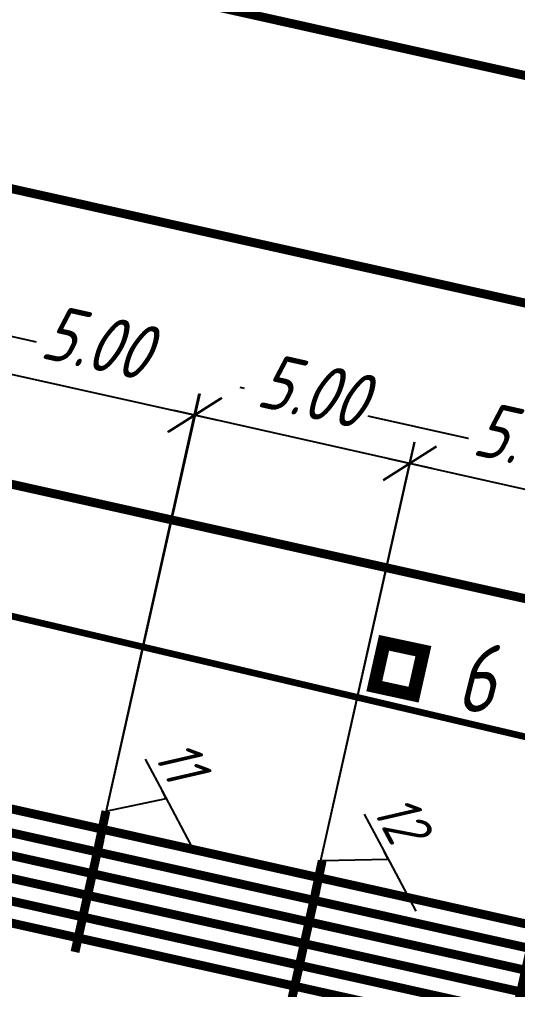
# Model space of a CAD drawing. Extents: x 5370511 to 5386565, y 1010429 to 1053793.
# Drawn here: x 5379821.25 to 5379832.48, y 1039480.96 to 1039502.82 of the extents above; entities that cross this region are included whole.
import ezdxf
from ezdxf import colors
from ezdxf.entities.mleader import LeaderData, LeaderLine
from ezdxf.math import Vec2, Vec3

# ---------------------------------------------------------------- set-up
doc = ezdxf.new("R2010")
doc.units = 0
doc.header["$PDMODE"] = 32
doc.header["$PDSIZE"] = 0.3
doc.linetypes.add('DASHDOTX2', pattern=[50.8, 25.4, -12.7, 0, -12.7])
doc.layers.get('0').update_dxf_attribs({"linetype": 'CONTINUOUS'})
doc.layers.get('DEFPOINTS').update_dxf_attribs({"linetype": 'CONTINUOUS'})
for name, color, linetype in [('_0', 7, 'CONTINUOUS'), ('V_КП_куст_RED-CNT-MAJ', 7, 'CONTINUOUS'), ('ГП_обвалование', 7, 'CONTINUOUS'), ('ГП_опоры_схем', 7, 'CONTINUOUS'), ('ГП_Ось_проезда', 1, 'DASHDOTX2'), ('ГП_проезд', 114, 'CONTINUOUS'), ('ГП_сооружения', 7, 'CONTINUOUS')]:
    doc.layers.add(name, color=color, linetype=linetype)
doc.layers.add('ГП_экспл', color=170, linetype='CONTINUOUS', lineweight=25)
doc.layers.add('ТХ_трубопроводы_дренаж', color=250, linetype='CONTINUOUS', lineweight=35)
doc.styles.add('ГОСТ', font='gost_ful.shx', dxfattribs={"oblique": 15})
doc.styles.add('ГОСТ_НИПИ', font='gost_nipi.shx', dxfattribs={"oblique": 15})
doc.dimstyles.new('Модель М1000-Генплан', dxfattribs={"dimtxt": 1.25, "dimasz": 1, "dimexe": 0.5, "dimexo": 0, "dimgap": 0.5, "dimtad": 1, "dimzin": 0, "dimdsep": 46, "dimtxsty": 'ГОСТ', "dimblk": 'OBLIQUE', "dimcen": 0.09, "dimdle": 0.5, "dimaunit": 1, "dimadec": 0, "dimazin": 0, "dimtfac": 1, "dimtofl": 0, "dimtmove": 1, "dimatfit": 3, "dimldrblk": 'NONE', "dimfxl": 0.18, "dimtfill": 1, "dimtolj": 1, "dimtzin": 0, "dimarcsym": 0})

# ---------------------------------------------------------------- blocks, each defined once
blk = doc.blocks.new('77')
at = {"layer": 'ГП_опоры_схем', "color": 253, "const_width": 0.2}
for points in [[(-30.3053783820942, -27.59619983565062), (25.1851463727653, 37.10345481242985), (31.50255876360461, 31.68524152133614)], [(6.290949995163828, 13.10278206318617), (4.330163406440988, 14.78430536203086)], [(6.237508969381452, 13.14875540696084), (4.3836704287678, 14.73840919230133)], [(6.237508969381452, 13.14875540696084), (4.3836704287678, 14.73840919230133)], [(3.075360427377746, 9.27317975461483), (1.114573838654906, 10.9547030525282)], [(-0.2001553594600409, 5.495602492243052), (-2.160941948182881, 7.177125790156424)]]:
    blk.add_lwpolyline(points, dxfattribs=at)
at = {"layer": 'ГП_опоры_схем', "color": 1, "const_width": 0.2}
for points in [[(0.6034203828312457, 11.37982316873968), (1.199880118248984, 10.87899578455836)], [(-2.672095404006541, 7.602245906367898), (-2.075635668355972, 7.1014185231179)]]:
    blk.add_lwpolyline(points, dxfattribs=at)
at = {"layer": 'ГП_сооружения', "lineweight": 30, "const_width": 0.2999999999999998}
blk.add_lwpolyline([(-3.073086431715637, 14.91812617704272), (-2.490290735382587, 15.61164235696197), (-1.72912528552115, 14.95570486504585), (-2.314697107765824, 14.26457877084613)], close=True, dxfattribs=at)
at = {"layer": 'ТХ_трубопроводы_дренаж', "color": 84, "ltscale": 5, "const_width": 0.2000000000000001}
blk.add_lwpolyline([(-23.32947281375527, -17.09355361573398), (53.35986332106404, 72.22959899157286)], dxfattribs=at)
at = {"layer": 'ТХ_трубопроводы_дренаж', "color": 253, "ltscale": 5, "const_width": 0.2000000000000001}
for points in [[(-31.15869610849768, -27.05505161453038), (43.95464348280802, 60.52399278059602), (51.02646204875782, 54.45875293575227)], [(-30.68319801660255, -27.26870585139841), (34.55475944885984, 48.79605180770159), (41.26497985702008, 43.07377681974322)], [(-29.92755872779526, -27.92369383666664), (15.78473531990312, 25.37494861055166), (21.7260241121985, 20.30896281450987)], [(-29.64150296361186, -28.33215458225459), (6.385679464787245, 13.67404866218567), (11.97642255597748, 8.909754571504891)]]:
    blk.add_lwpolyline(points, dxfattribs=at)
blk = doc.blocks.new('_None')
blk = doc.blocks.new('_Oblique')
at = {"color": 0, "linetype": 'ByBlock', "lineweight": -2}
blk.add_line((-0.5, -0.5), (0.5, 0.5), dxfattribs=at)
blk = doc.blocks.new('*D336')
at = {"layer": '_0', "color": 0, "lineweight": -2, "transparency": 16777216}
for p, q in [((5379818.24478888, 1039485.642767949), (5379820.43613518, 1039495.476692927)), ((5379819.839354738, 1039495.09741321), (5379825.688030555, 1039493.794121376)), ((5379823.117404537, 1039484.556976842), (5379825.308750838, 1039494.390901819))]:
    blk.add_line(p, q, dxfattribs=at)
at = {"layer": 'DEFPOINTS', "color": 0, "lineweight": 15, "transparency": 16777216}
for p in [(5379825.200000474, 1039493.902871737), (5379818.244788879, 1039485.642767948), (5379823.117404537, 1039484.55697684)]:
    blk.add_point(p, dxfattribs=at)
at = {"layer": '_0', "color": 0, "lineweight": -2, "transparency": 16777216}
for p, rotation in [((5379820.327384817, 1039494.988662847), 167.437719130794), ((5379825.200000475, 1039493.902871739), 347.437719130794)]:
    blk.add_blockref('_Oblique', p, dxfattribs=dict(at, rotation=rotation))
at = {"layer": '_0', "color": 0, "lineweight": 15, "transparency": 16777216, "insert": (5379822.999839869, 1039495.54852856), "char_height": 1.25, "attachment_point": 5, "rotation": 347.437719130794, "style": 'ГОСТ', "bg_fill": 3, "box_fill_scale": 1.1, "bg_fill_color": 256, "bg_fill_true_color": 13158600, "bg_fill_transparency": 0}
blk.add_mtext('\\A1;5.00', dxfattribs=at)
blk = doc.blocks.new('*D337')
at = {"layer": '_0', "color": 0, "lineweight": -2, "transparency": 16777216}
for p, q in [((5379823.118312117, 1039484.561011356), (5379825.329485125, 1039494.390476072)), ((5379824.731940863, 1039494.012400874), (5379830.547097054, 1039492.70426083)), ((5379827.957848849, 1039483.472340375), (5379830.169021857, 1039493.301805092))]:
    blk.add_line(p, q, dxfattribs=at)
at = {"layer": 'DEFPOINTS', "color": 0, "lineweight": 15, "transparency": 16777216}
for p in [(5379830.059287325, 1039492.813995361), (5379823.118312118, 1039484.561011355), (5379827.95784885, 1039483.472340375)]:
    blk.add_point(p, dxfattribs=at)
at = {"layer": '_0', "color": 0, "lineweight": -2, "transparency": 16777216}
for p, rotation in [((5379825.219750592, 1039493.902666342), 167.3221495438004), ((5379830.059287325, 1039492.813995362), 347.3221495438005)]:
    blk.add_blockref('_Oblique', p, dxfattribs=dict(at, rotation=rotation))
at = {"layer": '_0', "color": 0, "lineweight": 15, "transparency": 16777216, "insert": (5379827.871146018, 1039494.456951961), "char_height": 1.25, "attachment_point": 5, "rotation": 347.32214954380044, "style": 'ГОСТ', "bg_fill": 3, "box_fill_scale": 1.1, "bg_fill_color": 256, "bg_fill_true_color": 13158600, "bg_fill_transparency": 0}
blk.add_mtext('\\A1;5.00', dxfattribs=at)
blk = doc.blocks.new('*D338')
at = {"layer": '_0', "color": 0, "lineweight": -2, "transparency": 16777216}
for p, q in [((5379827.957848848, 1039483.472340375), (5379830.16084699, 1039493.303630445)), ((5379829.563617256, 1039492.925058595), (5379835.454403387, 1039491.605049644)), ((5379832.872833395, 1039482.370989306), (5379835.075831537, 1039492.202279377))]:
    blk.add_line(p, q, dxfattribs=at)
at = {"layer": 'DEFPOINTS', "color": 0, "lineweight": 15, "transparency": 16777216}
for p in [(5379834.966502596, 1039491.714378584), (5379827.957848848, 1039483.472340373), (5379832.872833395, 1039482.370989305)]:
    blk.add_point(p, dxfattribs=at)
at = {"layer": '_0', "color": 0, "lineweight": -2, "transparency": 16777216}
for p, rotation in [((5379830.051518048, 1039492.815729654), 167.3697837585457), ((5379834.966502596, 1039491.714378585), 347.3697837585457)]:
    blk.add_blockref('_Oblique', p, dxfattribs=dict(at, rotation=rotation))
at = {"layer": '_0', "color": 0, "lineweight": 15, "transparency": 16777216, "insert": (5379832.739325209, 1039493.366076039), "char_height": 1.25, "attachment_point": 5, "rotation": 347.3697837585456, "style": 'ГОСТ', "bg_fill": 3, "box_fill_scale": 1.1, "bg_fill_color": 256, "bg_fill_true_color": 13158600, "bg_fill_transparency": 0}
blk.add_mtext('\\A1;5.00', dxfattribs=at)

msp = doc.modelspace()

# ---------------------------------------------------------------- linework, layer by layer
at = {"layer": 'V_КП_куст_RED-CNT-MAJ', "color": 40, "lineweight": 15, "const_width": 0.15, "elevation": 49}
msp.add_lwpolyline([(5379930.151836905, 1039469.764819965), (5379922.87442618, 1039468.394587084), (5379916.289906364, 1039467.153352813), (5379903.836373996, 1039469.926721312), (5379777.427464971, 1039499.632688846), (5379767.544226262, 1039502.108078629), (5379765.834590768, 1039503.189634673), (5379759.732622855, 1039504.984376181)], dxfattribs=at)
at = {"layer": 'ГП_обвалование', "color": 253, "const_width": 0.2}
msp.add_lwpolyline([(5379765.866598794, 1039516.426972009), (5379928.873449543, 1039480.125742805), (5379914.396435665, 1039415.118235016), (5379761.150394974, 1039449.24575556), (5379763.541493362, 1039459.982731321), (5379753.780683305, 1039462.15643998)], close=True, dxfattribs=at)
at = {"layer": 'ГП_Ось_проезда', "color": 253, "ltscale": 0.2}
msp.add_lwpolyline([(5379760.557248451, 1039470.73379925), (5379768.708722563, 1039507.337125192), (5379921.954656829, 1039473.209663687), (5379913.803182715, 1039436.606337748)], close=True, dxfattribs=at)
at = {"layer": 'ГП_проезд', "color": 253, "const_width": 0.2}
msp.add_lwpolyline([(5379765.583250069, 1039462.187596411), (5379755.813104722, 1039464.363500284), (5379766.242900648, 1039511.215898094), (5379925.833405472, 1039475.675487734), (5379916.26900918, 1039432.727585297), (5379900.538387608, 1039436.23071831, 0.4134332961941753), (5379893.381115825, 1039431.694023446), (5379893.143758839, 1039430.63449859), (5379886.799182341, 1039432.04742077), (5379887.029505293, 1039433.07575203, 0.4149942592872639), (5379882.480705225, 1039440.252121466), (5379835.156030585, 1039450.791214575, 0.4142135623195276), (5379827.995262576, 1039446.238918283), (5379827.770474794, 1039445.229532689), (5379821.44470617, 1039446.638266399, 0.3099728372466951), (5379817.347134067, 1039450.659868116), (5379765.583250069, 1039462.187596411)], format="xyb", dxfattribs=at)
msp.add_lwpolyline([(5379765.740234216, 1039479.056161118), (5379769.870314433, 1039497.601846263, -0.4142134793430193), (5379777.031080781, 1039502.154142926), (5379912.219373109, 1039472.048070196, -0.4142136454082741), (5379916.771671062, 1039464.887301819), (5379912.641590845, 1039446.341616675, -0.4142134793289701), (5379905.480824498, 1039441.789320014), (5379770.292532169, 1039471.895392741, -0.4142136454057272)], format="xyb", close=True, dxfattribs=at)

# ---------------------------------------------------------------- block references
at = {"layer": '_0', "lineweight": 15, "rotation": 298.0491553101125}
msp.add_blockref('77', (5379817.751633399, 1039479.044894789), dxfattribs=at)

# ---------------------------------------------------------------- texts
at = {"layer": 'ГП_экспл', "color": 0, "style": 'ГОСТ', "oblique": 15}
msp.add_text('6', height=1.5, rotation=0.8953654390329426, dxfattribs=at).set_placement((5379831.090240856, 1039487.208457823, -1.801899746256552e-05))

# ---------------------------------------------------------------- leaders
at = {"layer": '_0', "color": 4, "lineweight": 15}
ml = msp.add_multileader_mtext('Standard', dxfattribs=at)
ml.set_content('\\L{\\L11}', color=4, style='ГОСТ_НИПИ')
ml.set_leader_properties()
ml.set_arrow_properties(name='NONE')
ml.build(insert=Vec2(0, 0))
ml.multileader.update_dxf_attribs({"text_left_attachment_type": 8, "text_right_attachment_type": 8, "dogleg_length": 0.2, "arrow_head_size": 0})
ctx = ml.context
ctx.base_point, ctx.char_height, ctx.arrow_head_size, ctx.landing_gap_size, ctx.plane_origin, ctx.plane_x_axis, ctx.plane_y_axis = Vec3(5379823.997434404, 1039486.322217521), 1, 0, 0, Vec3(5379823.20445724, 1039484.97793354), Vec3(0.4702288900906857, -0.8825444979852755), Vec3(0.8825444979852755, 0.4702288900906857)
ctx.left_attachment, ctx.right_attachment, ctx.text_align_type = 8, 8, 2
notes = []
notes.append((ctx, [(1, (1, 1, 0), (5379824.562802901, 1039485.261111181), (-0.4702288900906857, 0.8825444979852755), 0.2000000000000001, [(0, [(5379823.20445724, 1039484.97793354)], 0, [])])]))
ctx.mtext.insert, ctx.mtext.text_direction, ctx.mtext.rotation, ctx.mtext.alignment, ctx.mtext.flow_direction = Vec3(5379825.52781052, 1039486.001894748), Vec3(0.4702288900906857, -0.8825444979852755), 5.201939092949404, 3, 5
ml = msp.add_multileader_mtext('Standard', dxfattribs=at)
ml.set_content('\\L{\\L12}', color=4, style='ГОСТ_НИПИ')
ml.set_leader_properties()
ml.set_arrow_properties(name='NONE')
ml.build(insert=Vec2(0, 0))
ml.multileader.update_dxf_attribs({"text_left_attachment_type": 8, "text_right_attachment_type": 8, "dogleg_length": 0.2, "arrow_head_size": 0})
ctx = ml.context
ctx.base_point, ctx.char_height, ctx.arrow_head_size, ctx.landing_gap_size, ctx.plane_origin, ctx.plane_x_axis, ctx.plane_y_axis = Vec3(5379828.907377149, 1039485.130586904), 1, 0, 0, Vec3(5379828.078579422, 1039483.863471068), Vec3(0.4702288900906857, -0.8825444979852755), Vec3(0.8825444979852755, 0.4702288900906857)
ctx.left_attachment, ctx.right_attachment, ctx.text_align_type = 8, 8, 2
notes.append((ctx, [(1, (1, 1, 0), (5379829.565344527, 1039483.895687257), (-0.4702288900906857, 0.8825444979852755), 0.2000000000000001, [(0, [(5379828.078579422, 1039483.863471068)], 0, [])])]))
ctx.mtext.insert, ctx.mtext.text_direction, ctx.mtext.rotation, ctx.mtext.alignment, ctx.mtext.flow_direction = Vec3(5379830.530352148, 1039484.636470825), Vec3(0.4702288900906857, -0.8825444979852755), 5.201939092949404, 3, 5
for ctx, leaders in notes:
    for number, flags, end, landing, length, lines in leaders:
        leader = LeaderData()
        leader.index, (leader.has_last_leader_line, leader.has_dogleg_vector, leader.attachment_direction) = number, flags
        leader.last_leader_point, leader.dogleg_vector, leader.dogleg_length = Vec3(end), Vec3(landing), length
        for number, points, colour, breaks in lines:
            line = LeaderLine()
            line.index, line.vertices, line.color, line.breaks = number, Vec3.list(points), colors.encode_raw_color(colour), breaks
            leader.lines.append(line)
        ctx.leaders.append(leader)

# ---------------------------------------------------------------- next in the draw order: dimensions: what is measured, and where the dimension line sits
at = {"layer": '_0', "lineweight": 15}
dim = msp.add_linear_dim(base=(5379825.200000474, 1039493.902871737), p1=(5379818.24478888, 1039485.642767948), p2=(5379823.117404538, 1039484.556976839), angle=347.4377191184408, dimstyle='Модель М1000-Генплан', override={"dimrnd": 0.1}, dxfattribs=at)
dim.commit()
dim.dimension.update_dxf_attribs({"geometry": '*D336', "text_midpoint": (5379822.755151552, 1039494.450460881), "dimtype": 161})

# ---------------------------------------------------------------- next in the draw order: dimensions: what is measured, and where the dimension line sits
dim = msp.add_linear_dim(base=(5379830.059287325, 1039492.813995361), p1=(5379823.118312117, 1039484.561011355), p2=(5379827.957848849, 1039483.472340375), angle=347.3221495483245, dimstyle='Модель М1000-Генплан', override={"dimrnd": 0.1}, dxfattribs=at)
dim.commit()
dim.dimension.update_dxf_attribs({"geometry": '*D337', "text_midpoint": (5379827.624243322, 1039493.359380069), "dimtype": 161})

# ---------------------------------------------------------------- next in the draw order: dimensions: what is measured, and where the dimension line sits
dim = msp.add_linear_dim(base=(5379834.966502596, 1039491.714378584), p1=(5379827.957848849, 1039483.472340373), p2=(5379832.872833396, 1039482.370989305), angle=347.36978376483313, dimstyle='Модель М1000-Генплан', override={"dimrnd": 0.1}, dxfattribs=at)
dim.commit()
dim.dimension.update_dxf_attribs({"geometry": '*D338', "text_midpoint": (5379832.49333509, 1039492.268299257), "dimtype": 161})

doc.saveas('drawing.dxf')
